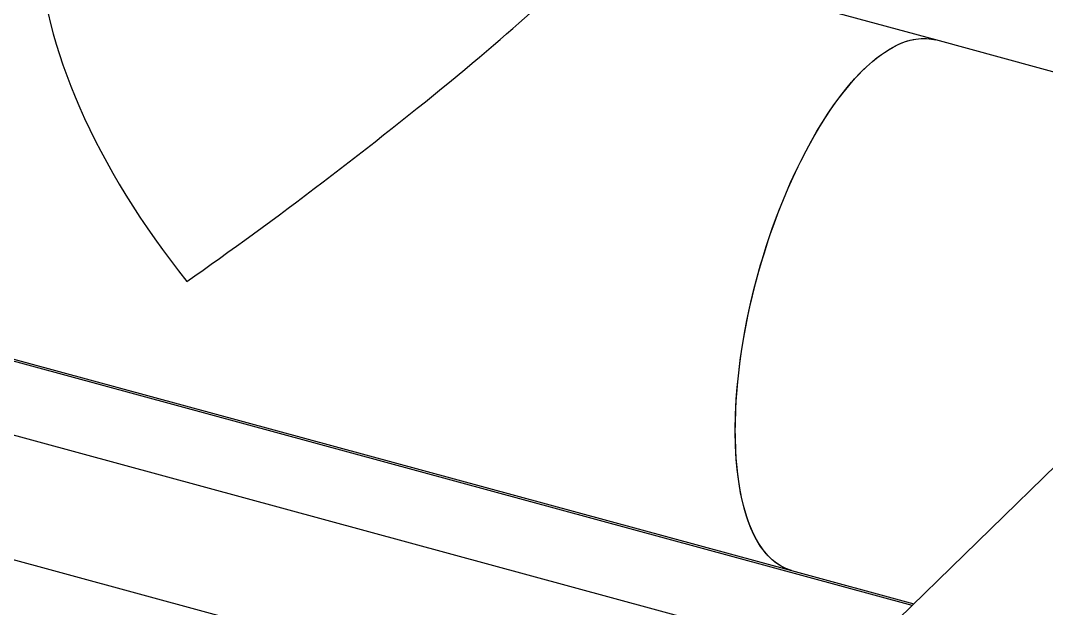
# Model space of a CAD drawing. Header units: inches. Extents: x 0.9 to 37.1, y -8.4 to 11.7.
# Drawn here: x 2.6529 to 2.9007, y 0.6866 to 0.8286 of the extents above; entities that cross this region are included whole.
import ezdxf

# ---------------------------------------------------------------- set-up
doc = ezdxf.new("R2010")
doc.units = ezdxf.units.IN
doc.header["$MEASUREMENT"] = 0

msp = doc.modelspace()

# ---------------------------------------------------------------- linework, layer by layer
at = {"color": 7, "linetype": 'Continuous', "lineweight": 25}
for p, q in [((2.8739097841892, 0.8239216284925996), (2.790467585272211, 0.8465994302081916)), ((3.085801625841081, 0.7663339662245785), (2.873909784189199, 0.8239216284926014)), ((2.868221496118991, 0.6873026845100154), (2.46874662673264, 0.7958713942981839)), ((2.850147731416522, 0.6743570943842537), (2.454435422998282, 0.7819032207232186)), ((2.574212886355221, 0.76774269646394), (2.839077688420073, 0.6957581186289087)), ((2.805033723143963, 0.6565137592862804), (2.430309655076132, 0.7583557316215951)), ((2.908965363218879, 0.7270699478604928), (2.860555957928377, 0.679820884238039)), ((2.839077688420074, 0.69575811862891), (2.868650064565319, 0.6877209804520038))]:
    msp.add_line(p, q, dxfattribs=at)
at = {"color": 7, "linetype": 'Continuous', "lineweight": 25, "flags": 128}
for points in [[(2.839077688420074, 0.69575811862891), (2.838865741604263, 0.695818086593985), (2.837698913148999, 0.6962362675700011), (2.836572790095514, 0.69679219979353), (2.835489811375581, 0.6974846792391688), (2.834452322479952, 0.6983122061506374), (2.833462570378551, 0.6992729882889167), (2.832522698654032, 0.7003649448138398), (2.831634742859266, 0.701585710790727), (2.830800626108775, 0.7029326423123091), (2.830022154913703, 0.704402822224841), (2.829301015269309, 0.7059930664460073), (2.828638769003483, 0.7076999308609362), (2.828036850394168, 0.7095197187813843), (2.827496563063042, 0.711448488951941), (2.827019077152151, 0.7134820640859096), (2.826605426789655, 0.7156160399123804), (2.826256507850127, 0.717845794714901), (2.825973076014295, 0.7201664993410839), (2.825755745132402, 0.722573127661477), (2.825604985894742, 0.7250604674550388), (2.825521124812255, 0.7276231316976501), (2.825504343509369, 0.730255570229208), (2.825554678330652, 0.7329520817740365), (2.82567202026209, 0.735706826288581), (2.825856115167186, 0.7385138376096412), (2.82610656433737, 0.7413670363757529), (2.82642282535551, 0.7442602431937303), (2.826804213270664, 0.7471871920218565), (2.827249902081535, 0.7501415437407344), (2.827758926525402, 0.7531168998824067), (2.828330184168667, 0.7561068164880145), (2.828962437794483, 0.7591048180639757), (2.829654318082284, 0.7621044116064631), (2.830404326573431, 0.765099100663804), (2.831210838916544, 0.768082399406349), (2.832072108385479, 0.7710478466733337), (2.832986269662349, 0.7739890199663149), (2.833951342877395, 0.7768995493588718), (2.834965237896929, 0.7797731312924483), (2.836025758850113, 0.7826035422284571), (2.837130608884713, 0.785384652127078), (2.838277395141583, 0.7881104377235602), (2.839463633937049, 0.7907749955732717), (2.840686756142031, 0.7933725548372457), (2.841944112746194, 0.7958974897805331), (2.843232980595117, 0.7983443319562924), (2.844550568288041, 0.8007077820492259), (2.845894022223419, 0.8029827213527185), (2.847260432779184, 0.8051642228548159), (2.848646840614339, 0.8072475619090351), (2.850050243078238, 0.8092282264668955), (2.851467600713646, 0.8111019268500144), (2.85289584383954, 0.8128646050405912), (2.854331879199345, 0.8145124434701736), (2.855772596660243, 0.8160418732876584), (2.857214875949031, 0.8174495820886305), (2.85865559340993, 0.8187325210892906), (2.860091628769734, 0.8198879117294453), (2.861519871895627, 0.8209132516902469), (2.862937229531036, 0.8218063203136592), (2.864340631994933, 0.8225651834119101), (2.86572703983009, 0.8231881974565103), (2.867093450385855, 0.8236740131377704), (2.868436904321234, 0.8240215782871041), (2.869754492014158, 0.8242301401557937), (2.87104335986308, 0.8242992470452726), (2.872300716467242, 0.8242287492854072), (2.873523838672224, 0.8240187995586474), (2.873909784189199, 0.8239216284926014)], [(2.856493736304637, 0.8167611396230048), (2.857935625083584, 0.8181068278807868), (2.859374391052514, 0.8193263228902246), (2.860806918164714, 0.8204169834966817), (2.862230103885452, 0.8213764475721503), (2.863640865911368, 0.8222026371310927), (2.865036148846056, 0.8228937628308977), (2.866412930817379, 0.8234483278471973), (2.867768230022166, 0.8238651311156557), (2.869099111184131, 0.8241432699332059), (2.870402691911034, 0.8242821419131037), (2.871676148937299, 0.8242814462895645), (2.872916724238576, 0.8241411845691533), (2.8739097841892, 0.8239216284925996)], [(2.839077688420073, 0.6957581186289087), (2.838277395141582, 0.6960098945521602), (2.837130608884713, 0.6964970830625193), (2.836025758850113, 0.6971214579521116), (2.834965237896929, 0.6978816669639608), (2.833951342877394, 0.6987760636546277), (2.832986269662349, 0.6998027109600425), (2.832072108385479, 0.7009593853907524), (2.831210838916544, 0.7022435818475049), (2.830404326573431, 0.7036525190467362), (2.829654318082284, 0.7051831455442105), (2.828962437794482, 0.7068321463437696), (2.828330184168667, 0.7085959500768766), (2.827758926525402, 0.7104707367374038), (2.827249902081534, 0.7124524459549169), (2.826804213270664, 0.7145367857885315), (2.826422825355509, 0.716719242022303), (2.826106564337369, 0.7189950879420117), (2.825856115167185, 0.7213593945721744), (2.82567202026209, 0.7238070413511069), (2.825554678330652, 0.7263327272209206), (2.825504343509369, 0.7289309821084339), (2.825521124812254, 0.7315961787721322), (2.825604985894742, 0.73432254498952), (2.825755745132402, 0.7371041760584697), (2.825973076014295, 0.7399350475854914), (2.826256507850127, 0.7428090285332277), (2.826605426789655, 0.7457198944989152), (2.827019077152151, 0.7486613411950551), (2.827496563063042, 0.7516269981030969), (2.828036850394168, 0.754610442270561), (2.828638769003483, 0.7576052122217254), (2.829301015269309, 0.7606048219517422), (2.830022154913703, 0.7636027749738805), (2.830800626108775, 0.76659257838947), (2.831634742859267, 0.7695677569500726), (2.832522698654033, 0.7725218670814304), (2.833462570378551, 0.7754485108388116), (2.834452322479952, 0.7783413497635335), (2.835489811375581, 0.7811941186106544), (2.836572790095515, 0.7840006389180975), (2.837698913148999, 0.7867548323878246), (2.838865741604263, 0.7894507340500758), (2.840070748370698, 0.792082505182166), (2.841311323671976, 0.7946444459538582), (2.842584780698241, 0.7971310077719269), (2.843888361425144, 0.7995368052971736), (2.845219242587109, 0.801856628107875), (2.846574541791894, 0.8040854519843941), (2.847951323763218, 0.8062184497905225), (2.849346606697907, 0.8082510019279816), (2.850757368723822, 0.8101787063414445), (2.85218055444456, 0.8119973880524074), (2.853613081556761, 0.8137031082012625), (2.855051847525689, 0.8152921725779927), (2.856493736304637, 0.8167611396230048)]]:
    msp.add_lwpolyline(points, dxfattribs=at)
at = {"color": 7, "linetype": 'Continuous', "lineweight": 25}
for major_axis, ratio, start_param, end_param in [((-0.05691780073934494, 0.07445146990093866), 0.4594605561398026, 0.5411533796323412, 1.626399108522432), ((0.0663036233613079, 0.05068881014433702), 0.07280640260990956, 4.171235600752433, 6.227582525452225)]:
    msp.add_ellipse((2.724061335272211, 0.7958321624782698), major_axis=major_axis, ratio=ratio, start_param=start_param, end_param=end_param, dxfattribs=at)

doc.saveas('drawing.dxf')
